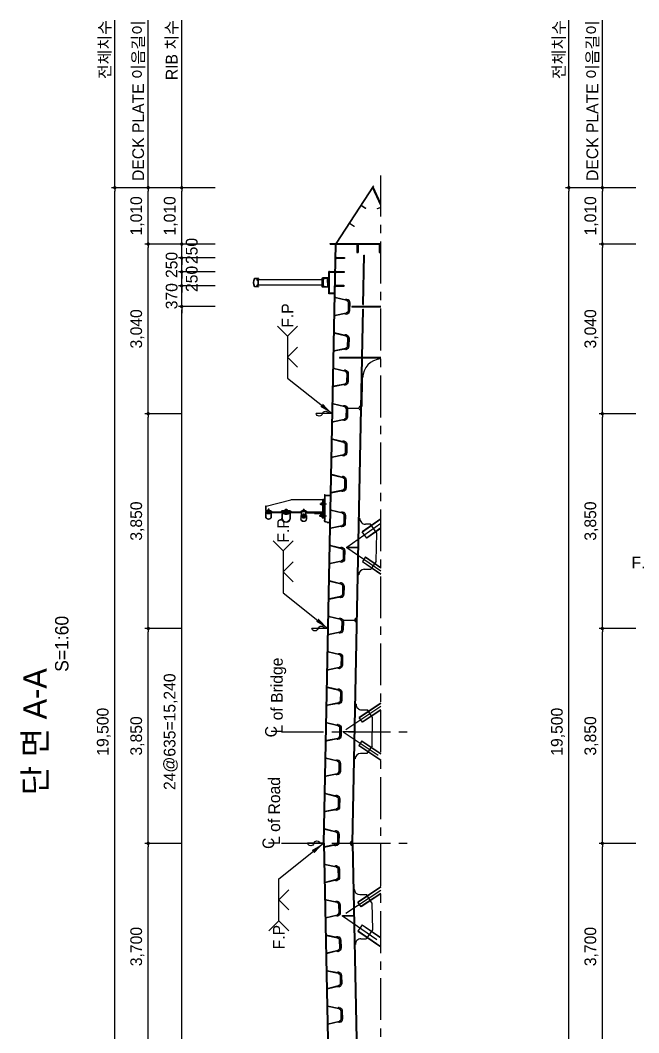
# Model space of a CAD drawing. Extents: x 2878 to 48040, y 1884 to 33858.
# Drawn here: x 2878 to 13960, y 13156 to 31300 of the extents above; entities that cross this region are included whole.
import ezdxf
from ezdxf.enums import TextEntityAlignment as Align

# ---------------------------------------------------------------- set-up
doc = ezdxf.new("R2010")
doc.units = 0
doc.header["$LTSCALE"] = 600
doc.linetypes.add('CENTER', pattern=[2, 1.25, -0.25, 0.25, -0.25])
doc.linetypes.add('HIDDEN', pattern=[0.375, 0.25, -0.125])
for name, color, linetype in [('_BAR_MARK_LNE', 1, 'Continuous'), ('CS-CNTL', 1, 'CENTER'), ('CS-CUTL', 1, 'CENTER'), ('CS-DIML', 1, 'Continuous'), ('CS-LEAL', 1, 'Continuous'), ('CS-PATT', 1, 'Continuous'), ('CS-STEL-MAJR', 3, 'Continuous'), ('CS-SYMB', 3, 'Continuous'), ('CS-TEXT2', 6, 'Continuous'), ('CS-TEXT3', 2, 'Continuous'), ('CS-TEXT4', 7, 'Continuous'), ('DIML', 1, 'Continuous')]:
    doc.layers.add(name, color=color, linetype=linetype)
doc.styles.add('HY견고딕', font='HYGTRE.TTF')
doc.styles.add('휴먼고딕', font='HMKMG.TTF')
doc.dimstyles.new('일반도면_0001', dxfattribs={"dimtxt": 3.5, "dimasz": 1, "dimexe": 1, "dimexo": 5, "dimgap": 1.25, "dimtad": 1, "dimdec": 0, "dimzin": 0, "dimdsep": 46, "dimlunit": 6, "dimtxsty": '휴먼고딕', "dimblk": 'DOT', "dimcen": 0, "dimclrd": 1, "dimclre": 1, "dimclrt": 7, "dimadec": 0, "dimazin": 0, "dimtfac": 1, "dimtdec": 0, "dimtix": 1, "dimtmove": 2, "dimatfit": 3, "dimldrblk": 'NONE', "dimfxl": 1, "dimfrac": 2, "dimtolj": 1, "dimtzin": 0, "dimarcsym": 0})

# ---------------------------------------------------------------- blocks, each defined once
blk = doc.blocks.new('_Dot')
at = {"layer": 'DIML'}
blk.add_line((0, 0), (-1, 0), dxfattribs=at)
at = {"layer": 'DIML', "const_width": 0.5}
blk.add_lwpolyline([(-0.25, 0, 1), (0.25, 0, 1)], format="xyb", close=True, dxfattribs=at)
blk = doc.blocks.new('*D112')
at = {"layer": 'CS-DIML', "color": 1, "lineweight": -2}
for p, q in [((13908, 27290), (13248, 27290)), ((13308, 24310), (13308, 27230)), ((13908, 24250), (13248, 24250))]:
    blk.add_line(p, q, dxfattribs=at)
at = {"layer": 'Defpoints', "color": 0}
for p in [(13308, 27290), (13908, 27290), (13908, 24250)]:
    blk.add_point(p, dxfattribs=at)
at = {"layer": 'CS-DIML', "color": 1, "lineweight": -2, "xscale": 60, "yscale": 60, "zscale": 60}
for p, rotation in [((13308, 27290), 90), ((13308, 24250), 270)]:
    blk.add_blockref('_Dot', p, dxfattribs=dict(at, rotation=rotation))
at = {"layer": 'CS-DIML', "color": 7, "insert": (13112, 25770), "char_height": 210, "attachment_point": 5, "rotation": 90, "style": '휴먼고딕'}
blk.add_mtext('\\A1;3,040', dxfattribs=at)
blk = doc.blocks.new('_None')
blk = doc.blocks.new('*D113')
at = {"layer": 'CS-DIML', "color": 1, "lineweight": -2}
for p, q in [((13908, 24250), (13248, 24250)), ((13308, 20460), (13308, 24190)), ((13908, 20400), (13248, 20400))]:
    blk.add_line(p, q, dxfattribs=at)
at = {"layer": 'Defpoints', "color": 0}
for p in [(13308, 24250), (13908, 24250), (13908, 20400)]:
    blk.add_point(p, dxfattribs=at)
at = {"layer": 'CS-DIML', "color": 1, "lineweight": -2, "xscale": 60, "yscale": 60, "zscale": 60}
for p, rotation in [((13308, 24250), 90), ((13308, 20400), 270)]:
    blk.add_blockref('_Dot', p, dxfattribs=dict(at, rotation=rotation))
at = {"layer": 'CS-DIML', "color": 7, "insert": (13112, 22325), "char_height": 210, "attachment_point": 5, "rotation": 90, "style": '휴먼고딕'}
blk.add_mtext('\\A1;3,850', dxfattribs=at)
blk = doc.blocks.new('*D114')
at = {"layer": 'CS-DIML', "color": 1, "lineweight": -2}
for p, q in [((13908, 20400), (13248, 20400)), ((13308, 16610), (13308, 20340)), ((13908, 16550), (13248, 16550))]:
    blk.add_line(p, q, dxfattribs=at)
at = {"layer": 'Defpoints', "color": 0}
for p in [(13308, 20400), (13908, 20400), (13908, 16550)]:
    blk.add_point(p, dxfattribs=at)
at = {"layer": 'CS-DIML', "color": 1, "lineweight": -2, "xscale": 60, "yscale": 60, "zscale": 60}
for p, rotation in [((13308, 20400), 90), ((13308, 16550), 270)]:
    blk.add_blockref('_Dot', p, dxfattribs=dict(at, rotation=rotation))
at = {"layer": 'CS-DIML', "color": 7, "insert": (13112, 18475), "char_height": 210, "attachment_point": 5, "rotation": 90, "style": '휴먼고딕'}
blk.add_mtext('\\A1;3,850', dxfattribs=at)
blk = doc.blocks.new('*D115')
at = {"layer": 'CS-DIML', "color": 1, "lineweight": -2}
for p, q in [((13908, 16550), (13248, 16550)), ((13308, 12910), (13308, 16490)), ((13908, 12850), (13248, 12850))]:
    blk.add_line(p, q, dxfattribs=at)
at = {"layer": 'Defpoints', "color": 0}
for p in [(13308, 16550), (13908, 16550), (13908, 12850)]:
    blk.add_point(p, dxfattribs=at)
at = {"layer": 'CS-DIML', "color": 1, "lineweight": -2, "xscale": 60, "yscale": 60, "zscale": 60}
for p, rotation in [((13308, 16550), 90), ((13308, 12850), 270)]:
    blk.add_blockref('_Dot', p, dxfattribs=dict(at, rotation=rotation))
at = {"layer": 'CS-DIML', "color": 7, "insert": (13112, 14700), "char_height": 210, "attachment_point": 5, "rotation": 90, "style": '휴먼고딕'}
blk.add_mtext('\\A1;3,700', dxfattribs=at)
blk = doc.blocks.new('*D117')
at = {"layer": 'CS-DIML', "color": 1, "lineweight": -2}
for p, q in [((13308, 28300), (12648, 28300)), ((12708, 8860), (12708, 28240)), ((13308, 8800), (12648, 8800))]:
    blk.add_line(p, q, dxfattribs=at)
at = {"layer": 'Defpoints', "color": 0}
for p in [(12708, 28300), (13308, 28300), (13308, 8800)]:
    blk.add_point(p, dxfattribs=at)
at = {"layer": 'CS-DIML', "color": 1, "lineweight": -2, "xscale": 60, "yscale": 60, "zscale": 60}
for p, rotation in [((12708, 28300), 90), ((12708, 8800), 270)]:
    blk.add_blockref('_Dot', p, dxfattribs=dict(at, rotation=rotation))
at = {"layer": 'CS-DIML', "color": 7, "insert": (12512, 18550), "char_height": 210, "attachment_point": 5, "rotation": 90, "style": '휴먼고딕'}
blk.add_mtext('\\A1;19,500', dxfattribs=at)
blk = doc.blocks.new('*D118')
at = {"layer": 'CS-DIML', "color": 1, "lineweight": -2}
for p, q in [((13908, 28300), (13248, 28300)), ((13308, 27350), (13308, 28240)), ((13908, 27290), (13248, 27290))]:
    blk.add_line(p, q, dxfattribs=at)
at = {"layer": 'Defpoints', "color": 0}
for p in [(13308, 28300), (13908, 28300), (13908, 27290)]:
    blk.add_point(p, dxfattribs=at)
at = {"layer": 'CS-DIML', "color": 1, "lineweight": -2, "xscale": 60, "yscale": 60, "zscale": 60}
for p, rotation in [((13308, 28300), 90), ((13308, 27290), 270)]:
    blk.add_blockref('_Dot', p, dxfattribs=dict(at, rotation=rotation))
at = {"layer": 'CS-DIML', "color": 7, "insert": (13112, 27795), "char_height": 210, "attachment_point": 5, "rotation": 90, "style": '휴먼고딕'}
blk.add_mtext('\\A1;1,010', dxfattribs=at)
blk = doc.blocks.new('u-rib')
at = {"layer": 'CS-STEL-MAJR'}
for p, q in [((-154, 0), (-162, -2)), ((-117, -204), (-162, 0)), ((-109, -203), (-154, 0)), ((154, 0), (109, -203)), ((154, 0), (162, -2)), ((172, 0), (160, -10)), ((-172, 0), (-160, -10)), ((162, 0), (117, -204)), ((-70, -234), (70, -234)), ((-70, -242), (70, -242)), ((-70, -262), (70, -262))]:
    blk.add_line(p, q, dxfattribs=at)
for centre, radius, start, end in [((-117, -204), 20, 102.5338, 192.5338), ((-70, -194), 68, 192.5338, 270), ((-70, -194), 48, 192.5338, 270), ((-70, -194), 40, 192.5338, 270), ((70, -194), 40, 270, 347.4662), ((70, -194), 48, 270, 347.4662), ((70, -194), 68, 270, 347.4662), ((117, -204), 20, 347.4662, 77.4662)]:
    blk.add_arc(centre, radius, start, end, dxfattribs=at)
blk = doc.blocks.new('연석')
at = {"layer": 'CS-STEL-MAJR'}
for p, q in [((-290, 1142), (-405, 700)), ((-216, 1150), (-300, 1150)), ((-300, 1150), (-300, 1142)), ((-216, 1142), (-300, 1142)), ((-211, 1106), (-223, 1106)), ((-211, 1094), (-223, 1094)), ((-208, 1058), (-208, 1134)), ((-200, 1119), (-200, 1142)), ((-200, 1058), (-200, 1134)), ((-196, 1142), (-196, 1119)), ((-192, 1150), (-105, 1150)), ((-105, 1146), (-192, 1146)), ((-192, 1115), (-180, 1115)), ((-180, 1111), (-192, 1111)), ((-192, 1089), (-180, 1089)), ((-180, 1115), (-180, 1111)), ((-180, 1089), (-180, 1085)), ((-161, 1082), (-161, 1118)), ((-200, 1058), (-200, 1081)), ((-196, 1081), (-196, 1058)), ((-180, 1085), (-192, 1085)), ((-192, 1054), (-105, 1054)), ((-105, 1050), (-192, 1050)), ((-192, 1050), (-191, 1050)), ((-192, 1042), (-191, 1042)), ((-183, 883), (-183, 1034)), ((-175, 883), (-175, 1034)), ((-211, 793), (-226, 793)), ((-211, 777), (-226, 777)), ((-208, 711), (-208, 859)), ((-200, 711), (-200, 859)), ((-200, 814), (-200, 844)), ((-200, 726), (-200, 756)), ((-192, 875), (-191, 875)), ((-192, 867), (-191, 867)), ((-192, 844), (-192, 814)), ((-192, 756), (-192, 726)), ((-184, 860), (-75, 860)), ((-75, 852), (-184, 852)), ((-184, 806), (-167, 806)), ((-167, 798), (-184, 798)), ((-184, 772), (-167, 772)), ((-167, 764), (-184, 764)), ((-167, 806), (-167, 798)), ((-167, 772), (-167, 764)), ((-150, 763), (-150, 807)), ((-405, 126), (-405, 700)), ((-192, 703), (-191, 703)), ((-192, 695), (-191, 695)), ((-184, 718), (-75, 718)), ((-75, 710), (-184, 710)), ((-183, 530), (-183, 687)), ((-175, 530), (-175, 687)), ((-211, 476), (-223, 476)), ((-211, 464), (-223, 464)), ((-208, 433), (-208, 506)), ((-200, 433), (-200, 506)), ((-197, 452), (-197, 488)), ((-192, 522), (-191, 522)), ((-192, 514), (-191, 514)), ((-192, 514), (-191, 514)), ((-192, 425), (-191, 425)), ((-192, 417), (-191, 417)), ((-183, 126), (-183, 409)), ((-131, 476), (-143, 476)), ((-131, 464), (-143, 464)), ((-125, 489), (-125, 512)), ((-125, 428), (-125, 451)), ((-121, 512), (-121, 489)), ((-121, 451), (-121, 428)), ((-117, 520), (-65, 520)), ((-65, 516), (-117, 516)), ((-117, 485), (-105, 485)), ((-105, 481), (-117, 481)), ((-117, 459), (-105, 459)), ((-105, 455), (-117, 455)), ((-117, 424), (-65, 424)), ((-65, 420), (-117, 420)), ((-105, 485), (-105, 481)), ((-105, 459), (-105, 455)), ((-86, 452), (-86, 488)), ((-500, 100), (-48, 100)), ((-500, 92), (-48, 92)), ((-356, 129), (-304, 129)), ((-356, 126), (-356, 129)), ((-351, 129), (-351, 142)), ((-348, 146), (-312, 146)), ((-343, 146), (-343, 161)), ((-343, 100), (-343, 126)), ((-341, 143), (-341, 131)), ((-339, 165), (-321, 165)), ((-319, 143), (-319, 131)), ((-317, 146), (-317, 161)), ((-317, 100), (-317, 126)), ((-309, 129), (-309, 142)), ((-304, 126), (-304, 129)), ((-94, 141), (-146, 141)), ((-146, 138), (-146, 141)), ((-141, 141), (-141, 154)), ((-102, 158), (-138, 158)), ((-133, 158), (-133, 173)), ((-131, 155), (-131, 143)), ((-111, 177), (-129, 177)), ((-109, 155), (-109, 143)), ((-107, 158), (-107, 173)), ((-99, 141), (-99, 154)), ((-94, 138), (-94, 141)), ((-8, 52), (-8, 0)), ((0, 52), (0, 0))]:
    blk.add_line(p, q, dxfattribs=at)
at = {"layer": 'CS-STEL-MAJR', "linetype": 'HIDDEN', "ltscale": 12.5}
for p, q in [((-198, 1142), (-198, 1119)), ((-105, 1148), (-192, 1148)), ((-192, 1113), (-180, 1113)), ((-198, 1081), (-198, 1058)), ((-180, 1087), (-192, 1087)), ((-192, 1052), (-105, 1052)), ((-196, 844), (-196, 814)), ((-196, 756), (-196, 726)), ((-75, 856), (-184, 856)), ((-184, 802), (-167, 802)), ((-167, 768), (-184, 768)), ((-184, 714), (-75, 714)), ((-123, 512), (-123, 489)), ((-123, 451), (-123, 428)), ((-65, 518), (-117, 518)), ((-117, 483), (-105, 483)), ((-105, 457), (-117, 457)), ((-117, 422), (-65, 422))]:
    blk.add_line(p, q, dxfattribs=at)
at = {"layer": 'CS-STEL-MAJR', "linetype": 'CENTER', "ltscale": 20}
blk.add_line((-330, 61), (-330, 182), dxfattribs=at)
at = {"layer": 'CS-STEL-MAJR'}
for points in [[(-223, 1091), (-241, 1091), (-241, 1109), (-223, 1109)], [(-208, 1109), (-161, 1109), (-161, 1091), (-208, 1091)], [(-226, 774), (-235, 774), (-235, 796), (-226, 796)], [(-208, 796), (-150, 796), (-150, 774), (-208, 774)], [(-223, 461), (-230, 461), (-230, 479), (-223, 479)], [(-208, 479), (-197, 479), (-197, 461), (-208, 461)], [(-208, 479), (-208, 479)], [(-208, 461), (-208, 461)], [(-175, 409), (-175, 276), (-163, 276), (-163, 138), (-85, 138), (-85, 126), (-175, 126), (-175, 276)], [(-143, 461), (-146, 461), (-146, 479), (-143, 479)], [(-128, 479), (-128, 479)], [(-128, 479), (-86, 479), (-86, 461), (-128, 461)], [(-128, 461), (-128, 461)], [(-500, 100), (-500, 92)], [(-490, 92), (-490, -10)], [(-482, 92), (-482, -10)], [(-133, 138), (-133, 100)], [(-107, 100), (-107, 138)]]:
    blk.add_lwpolyline(points, dxfattribs=at)
for points in [[(-223, 1082), (-223, 1118), (-208, 1118), (-208, 1082)], [(-211, 1082), (-211, 1118), (-208, 1118), (-208, 1082)], [(-226, 763), (-226, 807), (-211, 807), (-211, 763)], [(-211, 763), (-211, 807), (-208, 807), (-208, 763)], [(-223, 452), (-223, 488), (-208, 488), (-208, 452)], [(-211, 452), (-211, 488), (-208, 488), (-208, 452)], [(-143, 452), (-143, 488), (-128, 488), (-128, 452)], [(-131, 452), (-131, 488), (-128, 488), (-128, 452)], [(-415, 112), (-75, 112), (-75, 126), (-415, 126)], [(-415, 100), (-75, 100), (-75, 112), (-415, 112)]]:
    blk.add_lwpolyline(points, close=True, dxfattribs=at)
for points in [[(-179, 1082, 0.414214), (-173, 1088), (-173, 1112, 0.414214), (-179, 1118), (-196, 1118), (-196, 1130), (-173, 1130, -0.414214), (-161, 1118), (-161, 1082, -0.414214), (-173, 1070), (-196, 1070), (-196, 1082)], [(-168, 752), (-192, 752), (-192, 740), (-162, 740, 0.414214), (-150, 752), (-150, 818, 0.414214), (-162, 830), (-192, 830), (-192, 818), (-168, 818, -0.414214), (-162, 812), (-162, 758, -0.414214)], [(-194, 433), (-131, 433, 0.414214), (-125, 439), (-125, 501, 0.414214), (-131, 508), (-194, 508, 0.414214), (-200, 501), (-200, 439, 0.414214)], [(-194, 432), (-131, 432, 0.414214), (-125, 439), (-125, 501, 0.414214), (-131, 507), (-194, 507, 0.414214), (-200, 501), (-200, 439, 0.414214)], [(-194, 436), (-131, 436, 0.414214), (-128, 439), (-128, 501, 0.414214), (-131, 504), (-194, 504, 0.414214), (-197, 501), (-197, 439, 0.414214)], [(-194, 436), (-131, 436, 0.414214), (-128, 439), (-128, 501, 0.414214), (-131, 504), (-194, 504, 0.414214), (-197, 501), (-197, 439, 0.414214)], [(-104, 452, 0.414214), (-98, 458), (-98, 482, 0.414214), (-104, 488), (-121, 488), (-121, 500), (-98, 500, -0.414214), (-86, 488), (-86, 452, -0.414214), (-98, 440), (-121, 440), (-121, 452)]]:
    blk.add_lwpolyline(points, format="xyb", close=True, dxfattribs=at)
at = {"layer": 'CS-STEL-MAJR', "linetype": 'CENTER', "ltscale": 1000}
blk.add_lwpolyline([(-120, 195), (-120, 61)], dxfattribs=at)
at = {"layer": 'CS-STEL-MAJR'}
for centre, radius, start, end in [((-216, 1134), 16, 0, 90), ((-216, 1134), 8, 0, 90), ((-192, 1142), 8, 90, 180), ((-192, 1119), 8, 180, 270), ((-192, 1081), 8, 90, 180), ((-192, 1142), 4, 90, 180), ((-192, 1119), 4, 180, 270), ((-177, 1100), 24.2, 312.075, 47.925), ((-105, 1100), 50, 270, 90), ((-105, 1100), 46, 270, 90), ((-192, 1058), 16, 180, 270), ((-192, 1058), 8, 180, 270), ((-192, 1058), 8, 180, 270), ((-192, 1081), 4, 90, 180), ((-192, 1058), 4, 180, 270), ((-191, 1034), 16, 0, 90), ((-191, 1034), 8, 0, 90), ((-192, 859), 16, 90, 180), ((-192, 859), 8, 90, 180), ((-184, 844), 16, 90, 180), ((-184, 814), 16, 180, 270), ((-184, 756), 16, 90, 180), ((-184, 726), 16, 180, 270), ((-184, 844), 8, 90, 180), ((-184, 814), 8, 180, 270), ((-184, 756), 8, 90, 180), ((-184, 726), 8, 180, 270), ((-191, 883), 8, 270, 0), ((-191, 883), 16, 270, 0), ((-169, 785), 29.2, 311.1121, 48.8879), ((-75, 785), 75, 270, 90), ((-75, 785), 67, 270, 90), ((-192, 711), 16, 180, 270), ((-192, 711), 8, 180, 270), ((-191, 687), 16, 0, 90), ((-191, 687), 8, 0, 90), ((-192, 506), 16, 90, 180), ((-192, 433), 16, 180, 270), ((-192, 506), 8, 90, 180), ((-192, 433), 8, 180, 270), ((-213, 470), 24.2, 312.075, 47.925), ((-191, 530), 16, 270, 0), ((-191, 530), 8, 270, 0), ((-191, 409), 16, 0, 90), ((-191, 409), 8, 0, 90), ((-117, 512), 8, 90, 180), ((-117, 489), 8, 180, 270), ((-117, 451), 8, 90, 180), ((-117, 428), 8, 180, 270), ((-117, 512), 4, 90, 180), ((-117, 489), 4, 180, 270), ((-117, 451), 4, 90, 180), ((-117, 428), 4, 180, 270), ((-102, 470), 24.2, 312.075, 47.925), ((-65, 470), 50, 0, 90), ((-65, 470), 46, 0, 90), ((-65, 470), 46, 270, 0), ((-65, 470), 50, 270, 0), ((-348, 142), 3.13, 90, 180), ((-339, 161), 3.13, 90, 180), ((-343, 143), 2.3, 0, 90), ((-343, 131), 2.3, 270, 0), ((-339, 143), 2.3, 90, 180), ((-339, 131), 2.3, 180, 270), ((-321, 161), 3.13, 0, 90), ((-321, 143), 2.3, 0, 90), ((-321, 131), 2.3, 270, 0), ((-317, 143), 2.3, 90, 180), ((-317, 131), 2.3, 180, 270), ((-312, 142), 3.13, 0, 90), ((-138, 154), 3.13, 90, 180), ((-129, 173), 3.13, 90, 180), ((-133, 155), 2.3, 0, 90), ((-133, 143), 2.3, 270, 0), ((-129, 155), 2.3, 90, 180), ((-129, 143), 2.3, 180, 270), ((-111, 173), 3.13, 0, 90), ((-111, 155), 2.3, 0, 90), ((-111, 143), 2.3, 270, 0), ((-107, 155), 2.3, 90, 180), ((-107, 143), 2.3, 180, 270), ((-102, 154), 3.13, 0, 90), ((-48, 52), 48, 0, 90), ((-48, 52), 40, 0, 90)]:
    blk.add_arc(centre, radius, start, end, dxfattribs=at)
at = {"layer": 'CS-STEL-MAJR', "linetype": 'HIDDEN', "ltscale": 12.5}
for centre, radius, start, end in [((-192, 1142), 6, 90, 180), ((-192, 1119), 6, 180, 270), ((-105, 1100), 48, 270, 90), ((-192, 1081), 6, 90, 180), ((-192, 1058), 6, 180, 270), ((-184, 844), 12, 90, 180), ((-184, 814), 12, 180, 270), ((-184, 756), 12, 90, 180), ((-184, 726), 12, 180, 270), ((-75, 785), 71, 270, 90), ((-117, 512), 6, 90, 180), ((-117, 489), 6, 180, 270), ((-117, 451), 6, 90, 180), ((-117, 428), 6, 180, 270), ((-65, 470), 48, 0, 90), ((-65, 470), 48, 270, 0)]:
    blk.add_arc(centre, radius, start, end, dxfattribs=at)
blk = doc.blocks.new('NN')
at = {"color": 3}
for p, q in [((-67, 1281), (-41, 1281)), ((-37, 1285), (-66, 1285)), ((-66, 1279), (-66, 1281)), ((-45, 1277), (-64, 1277)), ((-45, 1268), (-45, 1277)), ((-42, 1281), (-42, 1271)), ((-42, 1271), (-1, 1271)), ((-41, 1281), (-41, 1280)), ((-41, 1280), (-37, 1280)), ((-37, 1280), (-37, 1285)), ((-1, 1271), (43, 1271)), ((68, 1285), (39, 1285)), ((39, 1285), (39, 1280)), ((39, 1280), (42, 1280)), ((42, 1281), (68, 1281)), ((42, 1280), (42, 1281)), ((43, 1271), (43, 1281)), ((66, 1277), (47, 1277)), ((47, 1277), (47, 1268)), ((68, 1281), (68, 1279)), ((-71, 1263), (-73, 1263)), ((-50, 440), (-50, 1268)), ((-50, 1268), (50, 1268)), ((50, 440), (50, 1268)), ((75, 1263), (73, 1263)), ((-50, 120), (-50, 440)), ((50, 120), (50, 440)), ((-85, 80), (-85, 110)), ((-85, 0), (-85, 80)), ((-85, 80), (-81, 80)), ((-85, 0), (85, 0)), ((-79, 83), (-79, 110)), ((30, 120), (-75, 120)), ((-37, 114), (-75, 114)), ((-75, 45), (-75, 69)), ((-75, 68), (-75, 27)), ((0, 27), (-75, 27)), ((-75, 10), (-75, 0)), ((-73, 77), (-70, 84)), ((30, 114), (-70, 114)), ((68, 16), (-68, 16)), ((-67, 99), (-67, 93)), ((-62, 104), (63, 104)), ((0, 27), (75, 27)), ((75, 120), (30, 120)), ((70, 114), (30, 114)), ((75, 114), (37, 114)), ((67, 99), (67, 93)), ((73, 77), (70, 84)), ((75, 45), (75, 69)), ((75, 68), (75, 27)), ((75, 10), (75, 0)), ((79, 83), (79, 110)), ((85, 80), (81, 80)), ((85, 80), (85, 110)), ((85, 0), (85, 80))]:
    blk.add_line(p, q, dxfattribs=at)
for centre, radius, start, end in [((-72, 1328), 5, 117.4916, 229.5364), ((-143, 1298), 74, 332.8077, 15.8587), ((-83, 1315), 12.1, 17.4144, 51.8005), ((1, 1179), 171, 63.8096, 116.1904), ((-72, 1328), 1.5, 117.4916, 231.3144), ((1, 1179), 167, 63.8382, 116.1618), ((-83, 1315), 15.6, 16.5055, 51.118), ((-143, 1298), 77.5, 333.3995, 347.5692), ((-143, 1298), 77.5, 350.2093, 15.7476), ((-64, 1279), 2, 180, 270), ((-53, 1277), 4.29, 183.1691, 356.8309), ((54, 1277), 4.29, 183.1691, 356.8309), ((66, 1279), 2, 270, 0), ((144, 1298), 77.5, 164.2524, 189.7907), ((144, 1298), 77.5, 192.4308, 206.6005), ((84, 1315), 15.6, 128.8616, 163.464), ((144, 1298), 74, 164.1413, 207.1923), ((84, 1315), 12.1, 128.1734, 162.5462), ((74, 1328), 1.5, 308.6856, 62.5084), ((74, 1328), 5, 310.4636, 62.5084), ((-74, 1263), 3, 152.4777, 9.5941), ((76, 1263), 3, 170.4059, 27.5223), ((-75, 110), 10, 90, 180), ((-81, 83), 2.5, 270, 0), ((-75, 110), 4.01, 90, 180), ((-62, 71), 12.7, 148.9604, 186.8691), ((-68, 10), 6.38, 90, 180), ((-87, 93), 20, 330.3474, 0), ((-62, 99), 5.01, 90, 180), ((62, 99), 5.01, 0, 90), ((87, 93), 20, 180, 209.6526), ((68, 10), 6.38, 0, 90), ((62, 71), 13.3, 354.2559, 30.5864), ((75, 110), 10, 0, 90), ((75, 110), 4.01, 0, 90), ((81, 83), 2.5, 180, 270)]:
    blk.add_arc(centre, radius, start, end, dxfattribs=at)
at = {"layer": 'Defpoints', "color": 0, "linetype": 'ByBlock', "ltscale": 0.07}
blk.add_point((-85, 0), dxfattribs=at)
blk.add_point((-85, 0), dxfattribs=at)
blk = doc.blocks.new('fp-flat-14')
at = {"layer": 'CS-SYMB', "color": 1}
blk.add_line((0, 0), (0, 10), dxfattribs=at)
for centre, start, end in [((0.46, 4.36), 103.88094, 256.11906), ((-0.46, 8.12), 283.88094, 76.11906)]:
    blk.add_arc(centre, 1.94, start, end, dxfattribs=at)
blk = doc.blocks.new('*D490')
at = {"layer": 'CS-DIML', "color": 1, "lineweight": -2}
for p, q in [((5771, 27350), (5771, 27410)), ((6371, 27290), (5711, 27290)), ((5771, 27040), (5771, 27290)), ((6371, 27040), (5711, 27040)), ((5771, 26980), (5771, 26920))]:
    blk.add_line(p, q, dxfattribs=at)
at = {"layer": 'Defpoints', "color": 0}
for p in [(5771, 27290), (6371, 27290), (6371, 27040)]:
    blk.add_point(p, dxfattribs=at)
at = {"layer": 'CS-DIML', "color": 1, "lineweight": -2, "xscale": 60, "yscale": 60, "zscale": 60}
for p, rotation in [((5771, 27290), 270), ((5771, 27040), 90)]:
    blk.add_blockref('_Dot', p, dxfattribs=dict(at, rotation=rotation))
at = {"layer": 'CS-DIML', "color": 7, "char_height": 210, "attachment_point": 5, "rotation": 90, "style": '휴먼고딕'}
for s, insert in [('\\A1;250', (5952, 27165)), ('\\A1;', (5591, 27165))]:
    blk.add_mtext(s, dxfattribs=dict(at, insert=insert))
blk = doc.blocks.new('*D491')
at = {"layer": 'CS-DIML', "color": 1, "lineweight": -2}
for p, q in [((5771, 26850), (5771, 26910)), ((6371, 26790), (5711, 26790)), ((5771, 26540), (5771, 26790)), ((6371, 26540), (5711, 26540)), ((5771, 26480), (5771, 26420))]:
    blk.add_line(p, q, dxfattribs=at)
at = {"layer": 'Defpoints', "color": 0}
for p in [(5771, 26790), (6371, 26790), (6371, 26540)]:
    blk.add_point(p, dxfattribs=at)
at = {"layer": 'CS-DIML', "color": 1, "lineweight": -2, "xscale": 60, "yscale": 60, "zscale": 60}
for p, rotation in [((5771, 26790), 270), ((5771, 26540), 90)]:
    blk.add_blockref('_Dot', p, dxfattribs=dict(at, rotation=rotation))
at = {"layer": 'CS-DIML', "color": 7, "char_height": 210, "attachment_point": 5, "rotation": 90, "style": '휴먼고딕'}
for s, insert in [('\\A1;250', (5952, 26665)), ('\\A1;', (5591, 26665))]:
    blk.add_mtext(s, dxfattribs=dict(at, insert=insert))
blk = doc.blocks.new('*D492')
at = {"layer": 'CS-DIML', "color": 1, "lineweight": -2}
for p, q in [((6371, 26170), (5711, 26170)), ((5771, 10990), (5771, 26110)), ((6371, 10930), (5711, 10930))]:
    blk.add_line(p, q, dxfattribs=at)
at = {"layer": 'Defpoints', "color": 0}
for p in [(5771, 26170), (6371, 26170), (6371, 10930)]:
    blk.add_point(p, dxfattribs=at)
at = {"layer": 'CS-DIML', "color": 1, "lineweight": -2, "xscale": 60, "yscale": 60, "zscale": 60}
for p, rotation in [((5771, 26170), 90), ((5771, 10930), 270)]:
    blk.add_blockref('_Dot', p, dxfattribs=dict(at, rotation=rotation))
at = {"layer": 'CS-DIML', "color": 7, "insert": (5575, 18550), "char_height": 210, "attachment_point": 5, "rotation": 90, "style": '휴먼고딕'}
blk.add_mtext('\\A1;24@635=15,240', dxfattribs=at)
blk = doc.blocks.new('*D496')
at = {"layer": 'CS-DIML', "color": 1, "lineweight": -2}
for p, q in [((5771, 27290), (5111, 27290)), ((5171, 24310), (5171, 27230)), ((5771, 24250), (5111, 24250))]:
    blk.add_line(p, q, dxfattribs=at)
at = {"layer": 'Defpoints', "color": 0}
for p in [(5171, 27290), (5771, 27290), (5771, 24250)]:
    blk.add_point(p, dxfattribs=at)
at = {"layer": 'CS-DIML', "color": 1, "lineweight": -2, "xscale": 60, "yscale": 60, "zscale": 60}
for p, rotation in [((5171, 27290), 90), ((5171, 24250), 270)]:
    blk.add_blockref('_Dot', p, dxfattribs=dict(at, rotation=rotation))
at = {"layer": 'CS-DIML', "color": 7, "insert": (4975, 25770), "char_height": 210, "attachment_point": 5, "rotation": 90, "style": '휴먼고딕'}
blk.add_mtext('\\A1;3,040', dxfattribs=at)
blk = doc.blocks.new('*D497')
at = {"layer": 'CS-DIML', "color": 1, "lineweight": -2}
for p, q in [((5771, 24250), (5111, 24250)), ((5171, 20460), (5171, 24190)), ((5771, 20400), (5111, 20400))]:
    blk.add_line(p, q, dxfattribs=at)
at = {"layer": 'Defpoints', "color": 0}
for p in [(5171, 24250), (5771, 24250), (5771, 20400)]:
    blk.add_point(p, dxfattribs=at)
at = {"layer": 'CS-DIML', "color": 1, "lineweight": -2, "xscale": 60, "yscale": 60, "zscale": 60}
for p, rotation in [((5171, 24250), 90), ((5171, 20400), 270)]:
    blk.add_blockref('_Dot', p, dxfattribs=dict(at, rotation=rotation))
at = {"layer": 'CS-DIML', "color": 7, "insert": (4975, 22325), "char_height": 210, "attachment_point": 5, "rotation": 90, "style": '휴먼고딕'}
blk.add_mtext('\\A1;3,850', dxfattribs=at)
blk = doc.blocks.new('*D498')
at = {"layer": 'CS-DIML', "color": 1, "lineweight": -2}
for p, q in [((5771, 20400), (5111, 20400)), ((5171, 16610), (5171, 20340)), ((5771, 16550), (5111, 16550))]:
    blk.add_line(p, q, dxfattribs=at)
at = {"layer": 'Defpoints', "color": 0}
for p in [(5171, 20400), (5771, 20400), (5771, 16550)]:
    blk.add_point(p, dxfattribs=at)
at = {"layer": 'CS-DIML', "color": 1, "lineweight": -2, "xscale": 60, "yscale": 60, "zscale": 60}
for p, rotation in [((5171, 20400), 90), ((5171, 16550), 270)]:
    blk.add_blockref('_Dot', p, dxfattribs=dict(at, rotation=rotation))
at = {"layer": 'CS-DIML', "color": 7, "insert": (4975, 18475), "char_height": 210, "attachment_point": 5, "rotation": 90, "style": '휴먼고딕'}
blk.add_mtext('\\A1;3,850', dxfattribs=at)
blk = doc.blocks.new('*D499')
at = {"layer": 'CS-DIML', "color": 1, "lineweight": -2}
for p, q in [((5771, 16550), (5111, 16550)), ((5171, 12910), (5171, 16490)), ((5771, 12850), (5111, 12850))]:
    blk.add_line(p, q, dxfattribs=at)
at = {"layer": 'Defpoints', "color": 0}
for p in [(5171, 16550), (5771, 16550), (5771, 12850)]:
    blk.add_point(p, dxfattribs=at)
at = {"layer": 'CS-DIML', "color": 1, "lineweight": -2, "xscale": 60, "yscale": 60, "zscale": 60}
for p, rotation in [((5171, 16550), 90), ((5171, 12850), 270)]:
    blk.add_blockref('_Dot', p, dxfattribs=dict(at, rotation=rotation))
at = {"layer": 'CS-DIML', "color": 7, "insert": (4975, 14700), "char_height": 210, "attachment_point": 5, "rotation": 90, "style": '휴먼고딕'}
blk.add_mtext('\\A1;3,700', dxfattribs=at)
blk = doc.blocks.new('*D501')
at = {"layer": 'CS-DIML', "color": 1, "lineweight": -2}
for p, q in [((5171, 28300), (4511, 28300)), ((4571, 8860), (4571, 28240)), ((5171, 8800), (4511, 8800))]:
    blk.add_line(p, q, dxfattribs=at)
at = {"layer": 'Defpoints', "color": 0}
for p in [(4571, 28300), (5171, 28300), (5171, 8800)]:
    blk.add_point(p, dxfattribs=at)
at = {"layer": 'CS-DIML', "color": 1, "lineweight": -2, "xscale": 60, "yscale": 60, "zscale": 60}
for p, rotation in [((4571, 28300), 90), ((4571, 8800), 270)]:
    blk.add_blockref('_Dot', p, dxfattribs=dict(at, rotation=rotation))
at = {"layer": 'CS-DIML', "color": 7, "insert": (4375, 18550), "char_height": 210, "attachment_point": 5, "rotation": 90, "style": '휴먼고딕'}
blk.add_mtext('\\A1;19,500', dxfattribs=at)
blk = doc.blocks.new('*D502')
at = {"layer": 'CS-DIML', "color": 1, "lineweight": -2}
for p, q in [((6371, 27040), (5711, 27040)), ((5771, 27100), (5771, 27160)), ((5771, 26790), (5771, 27040)), ((6371, 26790), (5711, 26790)), ((5771, 26730), (5771, 26670))]:
    blk.add_line(p, q, dxfattribs=at)
at = {"layer": 'Defpoints', "color": 0}
for p in [(5771, 27040), (6371, 27040), (6371, 26790)]:
    blk.add_point(p, dxfattribs=at)
at = {"layer": 'CS-DIML', "color": 1, "lineweight": -2, "xscale": 60, "yscale": 60, "zscale": 60}
for p, rotation in [((5771, 27040), 270), ((5771, 26790), 90)]:
    blk.add_blockref('_Dot', p, dxfattribs=dict(at, rotation=rotation))
at = {"layer": 'CS-DIML', "color": 7, "insert": (5591, 26915), "char_height": 210, "attachment_point": 5, "rotation": 90, "style": '휴먼고딕'}
blk.add_mtext('\\A1;250', dxfattribs=at)
blk = doc.blocks.new('*D503')
at = {"layer": 'CS-DIML', "color": 1, "lineweight": -2}
for p, q in [((5771, 28300), (5111, 28300)), ((5171, 27350), (5171, 28240)), ((5771, 27290), (5111, 27290))]:
    blk.add_line(p, q, dxfattribs=at)
at = {"layer": 'Defpoints', "color": 0}
for p in [(5171, 28300), (5771, 28300), (5771, 27290)]:
    blk.add_point(p, dxfattribs=at)
at = {"layer": 'CS-DIML', "color": 1, "lineweight": -2, "xscale": 60, "yscale": 60, "zscale": 60}
for p, rotation in [((5171, 28300), 90), ((5171, 27290), 270)]:
    blk.add_blockref('_Dot', p, dxfattribs=dict(at, rotation=rotation))
at = {"layer": 'CS-DIML', "color": 7, "insert": (4975, 27795), "char_height": 210, "attachment_point": 5, "rotation": 90, "style": '휴먼고딕'}
blk.add_mtext('\\A1;1,010', dxfattribs=at)
blk = doc.blocks.new('*D504')
at = {"layer": 'CS-DIML', "color": 1, "lineweight": -2}
for p, q in [((6371, 28300), (5711, 28300)), ((5771, 27350), (5771, 28240)), ((6371, 27290), (5711, 27290))]:
    blk.add_line(p, q, dxfattribs=at)
at = {"layer": 'Defpoints', "color": 0}
for p in [(5771, 28300), (6371, 28300), (6371, 27290)]:
    blk.add_point(p, dxfattribs=at)
at = {"layer": 'CS-DIML', "color": 1, "lineweight": -2, "xscale": 60, "yscale": 60, "zscale": 60}
for p, rotation in [((5771, 28300), 90), ((5771, 27290), 270)]:
    blk.add_blockref('_Dot', p, dxfattribs=dict(at, rotation=rotation))
at = {"layer": 'CS-DIML', "color": 7, "insert": (5575, 27795), "char_height": 210, "attachment_point": 5, "rotation": 90, "style": '휴먼고딕'}
blk.add_mtext('\\A1;1,010', dxfattribs=at)
blk = doc.blocks.new('*D489')
at = {"layer": 'CS-DIML', "color": 1, "lineweight": -2}
for p, q in [((6371, 26540), (5711, 26540)), ((5771, 26600), (5771, 26660)), ((5771, 26170), (5771, 26540)), ((6371, 26170), (5711, 26170)), ((5771, 26110), (5771, 26050))]:
    blk.add_line(p, q, dxfattribs=at)
at = {"layer": 'Defpoints', "color": 0}
for p in [(5771, 26540), (6371, 26540), (6371, 26170)]:
    blk.add_point(p, dxfattribs=at)
at = {"layer": 'CS-DIML', "color": 1, "lineweight": -2, "xscale": 60, "yscale": 60, "zscale": 60}
for p, rotation in [((5771, 26540), 270), ((5771, 26170), 90)]:
    blk.add_blockref('_Dot', p, dxfattribs=dict(at, rotation=rotation))
at = {"layer": 'CS-DIML', "color": 7, "insert": (5591, 26355), "char_height": 210, "attachment_point": 5, "rotation": 90, "style": '휴먼고딕'}
blk.add_mtext('\\A1;370', dxfattribs=at)

msp = doc.modelspace()

# ---------------------------------------------------------------- linework, layer by layer
at = {"layer": '_BAR_MARK_LNE'}
for p, q in [((7665.9, 25639), (7485.9, 25819)), ((7665.9, 25639), (7845.9, 25819)), ((7665.9, 25639), (7665.9, 24889)), ((7665.9, 25264), (7845.9, 25444)), ((7665.9, 25264), (7845.9, 25084)), ((7665.9, 24889), (8465.9, 24250.4)), ((7588.9, 21789), (7408.9, 21969)), ((7588.9, 21789), (7768.9, 21969)), ((7588.9, 21789), (7588.9, 21039)), ((7588.9, 21414), (7768.9, 21594)), ((7588.9, 21414), (7768.9, 21234)), ((7588.9, 21039), (8388.9, 20400.4)), ((7511.9, 15911.9), (8311.9, 16550.4)), ((7511.9, 15161.9), (7511.9, 15911.9)), ((7511.9, 15536.9), (7691.9, 15716.9)), ((7511.9, 15536.9), (7691.9, 15356.9)), ((7511.9, 15161.9), (7331.9, 14981.9)), ((7511.9, 15161.9), (7691.9, 14981.9))]:
    msp.add_line(p, q, dxfattribs=at)
for points in [[(8465.9, 24250.4, 0, 72, 0), (8278.3, 24400.1, 0, 0, 0)], [(8388.9, 20400.4, 0, 72, 0), (8201.3, 20550.1, 0, 0, 0)], [(8311.9, 16550.4, 0, 72, 0), (8124.3, 16400.7, 0, 0, 0)]]:
    msp.add_lwpolyline(points, format="xyseb", dxfattribs=at)
at = {"layer": 'CS-CNTL', "linetype": 'CENTER'}
for p, q in [((9336.6, 22279.8), (8732, 21850.4)), ((8732, 21850.4), (9336.6, 21433.7)), ((9336.6, 19000.2), (8666, 18550.4)), ((7561.9, 18550.4), (9836.6, 18550.4)), ((8666, 18550.4), (9336.6, 18100.6)), ((7561.9, 16550.4), (9836.6, 16550.4)), ((9336.6, 15707), (8652, 15250.4)), ((8652, 15250.4), (9336.6, 14780))]:
    msp.add_line(p, q, dxfattribs=at)
at = {"layer": 'CS-CUTL'}
msp.add_line((9336.6, 8584.1), (9336.6, 28516.7), dxfattribs=at)
at = {"layer": 'CS-LEAL'}
for p, q in [((4571.2, 28300.4), (4571.2, 31300.4)), ((5171.2, 28300.4), (5171.2, 31300.4)), ((5771.2, 28300.4), (5771.2, 31300.4)), ((12708.2, 28300.4), (12708.2, 31300.4)), ((13308.2, 28300.4), (13308.2, 31300.4))]:
    msp.add_line(p, q, dxfattribs=at)
at = {"layer": 'CS-PATT'}
for p, q in [((8742, 24350.4), (8947, 24350.4)), ((8660.8, 20550.4), (8871, 20550.4)), ((8584.9, 16550.4), (8791, 16550.4))]:
    msp.add_line(p, q, dxfattribs=at)
at = {"layer": 'CS-STEL-MAJR'}
for p, q in [((9201.2, 28329.9), (8531.4, 27300.4)), ((9207.9, 28325.6), (8540.9, 27300.4)), ((9336.6, 27992.3), (9195.5, 28306.4)), ((9207.9, 28325.6), (9201.2, 28329.9)), ((9336.6, 28016.7), (9201.9, 28316.4)), ((9336.6, 27977.7), (9191.6, 28300.4)), ((8311.9, 16550.4), (8526.7, 27290.4)), ((8325.9, 16550.4), (8540.7, 27290.4)), ((8432.9, 27300.4), (9336.6, 27300.4)), ((8432.9, 27290.4), (8432.9, 27300.4)), ((8432.9, 27290.4), (9336.6, 27290.4)), ((8911.9, 27290.4), (8911.9, 27140.4)), ((8929.9, 27290.4), (8929.9, 27140.4)), ((9040.8, 27290.4), (9050.8, 27290.4)), ((9311.9, 27290.4), (9311.9, 27140.4)), ((9329.9, 27290.4), (9329.9, 27140.4)), ((8535.7, 27058.4), (8543.7, 27050.4)), ((8911.9, 27140.4), (8929.9, 27140.4)), ((9019.1, 26205.4), (9036.8, 27090.4)), ((9029.1, 26205.4), (9046.8, 27090.4)), ((9036.8, 27090.4), (9046.8, 27090.4)), ((9311.9, 27140.4), (9329.9, 27140.4)), ((8535.7, 27022.4), (8543.7, 27030.4)), ((8408.9, 26400.4), (8408.9, 26800.4)), ((8418.9, 26800.4), (8408.9, 26800.4)), ((8418.9, 26400.4), (8418.9, 26800.4)), ((8516.7, 26790.4), (8418.9, 26790.4)), ((8516.7, 26790.4), (8418.9, 26790.4)), ((8516.5, 26780.4), (8418.9, 26780.4)), ((8530.7, 26808.4), (8538.7, 26800.4)), ((8530.7, 26772.4), (8538.7, 26780.4)), ((8525.7, 26558.4), (8533.7, 26550.4)), ((8525.7, 26522.4), (8533.7, 26530.4)), ((8508.9, 26400.4), (8408.9, 26400.4)), ((8509.1, 26410.4), (8418.9, 26410.4)), ((9336.6, 26170.4), (8818.2, 26170.4)), ((8818.2, 26170.4), (8818.2, 26160.4)), ((9336.6, 26160.4), (8818.2, 26160.4)), ((9019.1, 26205.4), (9029.1, 26205.4)), ((9000.1, 25255.4), (9017.5, 26125.4)), ((9010.1, 25255.4), (9027.5, 26125.4)), ((9017.5, 26125.4), (9027.5, 26125.4)), ((9336.6, 25255.4), (8599.9, 25255.4)), ((8599.9, 25255.4), (8599.9, 25245.4)), ((9336.6, 25245.4), (8599.9, 25245.4)), ((8826, 16550.4), (8999.9, 25245.4)), ((8836, 16550.4), (9009.9, 25245.4)), ((9002.7, 24385.4), (9012.8, 24891.1)), ((8982, 24350.4), (8992, 24350.4)), ((8992.7, 24385.4), (9002.7, 24385.4)), ((8962.4, 22372.4), (8952.4, 22372.6)), ((9336.6, 22365.5), (9006, 22130.8)), ((9336.6, 22358.1), (9009.5, 22125.9)), ((9152.1, 22270.4), (9062.4, 22270.4)), ((9336.6, 22201.4), (9083.5, 22021.7)), ((9336.6, 22194), (9087, 22016.8)), ((9267.2, 22108.4), (9152.1, 22270.4)), ((9087, 22016.8), (9006, 22130.8)), ((9257.2, 21605.5), (9267.2, 22108.4)), ((9066.6, 21681.4), (9009, 21597.8)), ((9009, 21597.8), (9336.6, 21372)), ((9011.8, 21601.9), (9336.6, 21378.1)), ((9063.8, 21677.3), (9336.6, 21489.3)), ((9066.6, 21681.4), (9336.6, 21495.4)), ((9257.2, 21605.5), (9157.2, 21460.4)), ((9042.2, 21460.4), (9157.2, 21460.4)), ((8942.2, 21362.4), (8932.2, 21362.6)), ((8906, 20550.4), (8916, 20550.4)), ((9336.6, 19061.4), (8951.9, 18803.4)), ((9336.6, 19055.4), (8954.7, 18799.3)), ((8895.8, 19042.4), (8885.8, 19042.6)), ((8995.8, 18940.4), (9100.9, 18940.4)), ((9336.6, 18945.1), (9005.8, 18723.2)), ((9336.6, 18939.1), (9008.5, 18719)), ((9191.2, 18805.8), (9100.9, 18940.4)), ((9008.5, 18719), (8951.9, 18803.4)), ((9181, 18297.9), (9191.2, 18805.8)), ((9000.2, 18387.4), (8943.6, 18303)), ((8997.4, 18383.2), (9336.6, 18155.7)), ((9000.2, 18387.4), (9336.6, 18161.8)), ((8943.6, 18303), (9336.6, 18039.4)), ((8946.4, 18307.2), (9336.6, 18045.4)), ((9088.8, 18160.4), (8976.2, 18160.4)), ((9181, 18297.9), (9088.8, 18160.4)), ((8876.2, 18062.4), (8866.2, 18062.6)), ((8311.9, 16550.4), (8446.7, 9810.4)), ((8325.9, 16550.4), (8460.7, 9810.4)), ((8826, 16550.4), (8919.9, 11855.4)), ((8826, 16550.4), (8836, 16550.4)), ((8836, 16550.4), (8929.9, 11855.4)), ((8862.4, 15728.4), (8852.4, 15728.2)), ((9336.6, 15768.1), (8929.8, 15496.8)), ((9336.6, 15762.1), (8932.5, 15492.6)), ((8962.4, 15630.4), (9081, 15630.4)), ((9336.6, 15652), (8983.4, 15416.4)), ((9336.6, 15646), (8986.1, 15412.2)), ((9177.4, 15486), (9081, 15630.4)), ((8986.1, 15412.2), (8929.8, 15496.8)), ((9177.4, 15486), (9187, 15002.4)), ((9005.9, 15092), (8926.8, 14976.8)), ((9002.5, 15087), (9336.6, 14857.5)), ((9005.9, 15092), (9336.6, 14864.8)), ((8926.8, 14976.8), (9336.6, 14695.2)), ((8930.2, 14981.7), (9336.6, 14702.4)), ((9187, 15002.4), (9075.7, 14840.4)), ((8882.2, 14738.4), (8872.2, 14738.2)), ((8982.2, 14840.4), (9075.7, 14840.4))]:
    msp.add_line(p, q, dxfattribs=at)
for points in [[(8982.1, 27978.5), (8986.5, 27985.3), (9070.3, 27930.7), (9066, 27924)], [(8774.9, 27660), (8779.3, 27666.7), (8863.1, 27612.2), (8858.7, 27605.5)], [(8535.9, 27048.4), (8685.7, 27048.4), (8685.7, 27032.4), (8535.5, 27032.4)], [(8530.9, 26798.4), (8680.7, 26798.4), (8680.7, 26782.4), (8530.5, 26782.4)], [(8525.9, 26548.4), (8675.7, 26548.4), (8675.7, 26532.4), (8525.5, 26532.4)], [(8732, 21845.4), (8732, 21855.4), (8932, 21855.4), (8932, 21845.4)], [(8666, 18545.4), (8666, 18555.4), (8866, 18555.4), (8866, 18545.4)], [(8652, 15245.4), (8652, 15255.4), (8852, 15255.4), (8852, 15245.4)]]:
    msp.add_lwpolyline(points, close=True, dxfattribs=at)
for points in [[(9336.6, 27945.7), (9280.1, 27920.3), (9277.7, 27925.8), (9336.6, 27952.3)], [(8543.7, 27050.4), (8687.7, 27050.4), (8687.7, 27030.4), (8543.7, 27030.4)], [(8538.7, 26800.4), (8682.7, 26800.4), (8682.7, 26780.4), (8538.7, 26780.4)], [(8533.7, 26550.4), (8677.7, 26550.4), (8677.7, 26530.4), (8533.7, 26530.4)]]:
    msp.add_lwpolyline(points, dxfattribs=at)
msp.add_circle((8540.9, 27300.4), 2.04, dxfattribs=at)
for centre, radius, start, end in [((9362.7, 24884.1), 350, 94.2874, 178.85424), ((8982, 24350.4), 35, 88.85424, 268.85424), ((9062.4, 22370.4), 100, 178.85424, 270), ((9042.2, 21360.4), 100, 90, 178.85424), ((8906, 20550.4), 35, 88.85424, 268.85424), ((8995.8, 19040.4), 100, 178.85424, 270), ((8976.2, 18060.4), 100, 90, 178.85424), ((8826, 16550.4), 35, 88.85424, 271.14576), ((8962.4, 15730.4), 100, 181.14576, 270), ((8982.2, 14740.4), 100, 90, 181.14576)]:
    msp.add_arc(centre, radius, start, end, dxfattribs=at)

# ---------------------------------------------------------------- block references
at = {"xscale": -30, "yscale": 30, "zscale": 30, "rotation": 90}
for p in [(8479.9, 24250.4), (8402.9, 20400.4), (8325.9, 16550.4)]:
    msp.add_blockref('fp-flat-14', p, dxfattribs=at)
at = {"xscale": -1, "rotation": 90}
msp.add_blockref('연석', (8426.9, 22300.4), dxfattribs=at)
at = {"layer": 'CS-STEL-MAJR', "xscale": -1}
for name, p, rotation in [('NN', (8408.9, 26600.4), 90), ('u-rib', (8518.3, 26170.4), 88.85423716203329), ('u-rib', (8505.6, 25535.4), 88.85423716203329), ('u-rib', (8492.9, 24900.4), 88.85423716203329), ('u-rib', (8480.2, 24265.4), 88.85423716203329), ('u-rib', (8467.5, 23630.4), 88.85423716203329), ('u-rib', (8454.8, 22995.4), 88.85423716203329), ('u-rib', (8442.1, 22360.4), 88.85423716203329), ('u-rib', (8429.4, 21725.4), 88.85423716203329), ('u-rib', (8416.7, 21090.4), 88.85423716203329), ('u-rib', (8404, 20455.4), 88.85423716203329), ('u-rib', (8391.3, 19820.4), 88.85423716203329), ('u-rib', (8378.6, 19185.4), 88.85423716203329), ('u-rib', (8365.9, 18550.4), 88.85423716203329), ('u-rib', (8353.2, 17915.4), 88.85423716203329), ('u-rib', (8340.5, 17280.4), 88.85423716203329), ('u-rib', (8327.8, 16645.4), 88.85423716203329), ('u-rib', (8336.7, 16010.4), 91.14576283546593), ('u-rib', (8349.4, 15375.4), 91.14576283546593), ('u-rib', (8362.1, 14740.4), 91.14576283546593), ('u-rib', (8374.8, 14105.4), 91.14576283546593), ('u-rib', (8387.5, 13470.4), 91.14576283546593)]:
    msp.add_blockref(name, p, dxfattribs=dict(at, rotation=rotation))

# ---------------------------------------------------------------- texts
at = {"layer": 'CS-TEXT2', "style": 'HY견고딕'}
msp.add_text('단 면 A-A', height=420, rotation=90, dxfattribs=at).set_placement((3142.1, 18550.4), align=Align.MIDDLE_CENTER)
at = {"layer": 'CS-TEXT3', "style": 'HY견고딕'}
msp.add_text('S=1:60', height=240, rotation=90, dxfattribs=at).set_placement((3622.1, 19623.3), align=Align.MIDDLE_LEFT)
at = {"layer": 'CS-TEXT4', "style": '휴먼고딕'}
for s, p in [('전체치수', (4391.2, 31300.4)), ('DECK PLATE 이음길이', (4991.2, 31300.4)), ('RIB 치수', (5591.2, 31300.4)), ('전체치수', (12528.2, 31300.4)), ('DECK PLATE 이음길이', (13128.2, 31300.4))]:
    msp.add_text(s, height=210, rotation=90, dxfattribs=at).set_placement(p, align=Align.MIDDLE_RIGHT)
for s, p in [('F.P', (7665.9, 25789.8)), ('F.P', (7588.9, 21939.8)), ('L of Bridge', (7475.8, 18520.4)), ('L of Road', (7429.1, 16520.4)), ('F.P', (7511.9, 14651.3))]:
    msp.add_text(s, height=210, rotation=90, dxfattribs=at).set_placement(p, align=Align.MIDDLE_LEFT)
msp.add_text('F.P', height=210, dxfattribs=at).set_placement((13830.9, 21580.9), align=Align.MIDDLE_LEFT)
for p in [(7370.8, 18550.4), (7324.1, 16550.4)]:
    msp.add_text('C', height=210, rotation=90, dxfattribs=at).set_placement(p, align=Align.MIDDLE_CENTER)

# ---------------------------------------------------------------- dimensions: what is measured, and where the dimension line sits
at = {"layer": 'CS-DIML'}
for base, p1, p2, picture, middle in [((4571.2, 28300.4), (5171.2, 8800.4), (5171.2, 28300.4), '*D501', (4375.1, 18550.4)), ((5171.2, 28300.4), (5771.2, 27290.4), (5771.2, 28300.4), '*D503', (4975.1, 27795.4)), ((5771.2, 28300.4), (6371.2, 27290.4), (6371.2, 28300.4), '*D504', (5575.1, 27795.4)), ((12708.2, 28300.4), (13308.2, 8800.4), (13308.2, 28300.4), '*D117', (12512.1, 18550.4)), ((13308.2, 28300.4), (13908.2, 27290.4), (13908.2, 28300.4), '*D118', (13112.1, 27795.4)), ((5171.2, 27290.4), (5771.2, 24250.4), (5771.2, 27290.4), '*D496', (4975.1, 25770.4)), ((13308.2, 27290.4), (13908.2, 24250.4), (13908.2, 27290.4), '*D112', (13112.1, 25770.4)), ((5771.2, 27040.4), (6371.2, 26790.4), (6371.2, 27040.4), '*D502', (5590.7, 26915.4)), ((5771.2, 26540.4), (6371.2, 26170.4), (6371.2, 26540.4), '*D489', (5590.7, 26355.4)), ((5171.2, 24250.4), (5771.2, 20400.4), (5771.2, 24250.4), '*D497', (4975.1, 22325.4)), ((13308.2, 24250.4), (13908.2, 20400.4), (13908.2, 24250.4), '*D113', (13112.1, 22325.4)), ((5171.2, 20400.4), (5771.2, 16550.4), (5771.2, 20400.4), '*D498', (4975.1, 18475.4)), ((13308.2, 20400.4), (13908.2, 16550.4), (13908.2, 20400.4), '*D114', (13112.1, 18475.4)), ((5171.2, 16550.4), (5771.2, 12850.4), (5771.2, 16550.4), '*D499', (4975.1, 14700.4)), ((13308.2, 16550.4), (13908.2, 12850.4), (13908.2, 16550.4), '*D115', (13112.1, 14700.4))]:
    dim = msp.add_linear_dim(base=base, p1=p1, p2=p2, angle=90, dimstyle='일반도면_0001', override={"dimscale": 60, "dimexo": 0}, dxfattribs=at)
    dim.commit()
    dim.dimension.update_dxf_attribs({"geometry": picture, "text_midpoint": middle})
for base, p1, p2, text, picture, middle in [((5771.2, 27290.4), (6371.2, 27040.4), (6371.2, 27290.4), '\\X<>', '*D490', (5771.2, 27165.4)), ((5771.2, 26790.4), (6371.2, 26540.4), (6371.2, 26790.4), '\\X<>', '*D491', (5771.2, 26665.4)), ((5771.2, 26170.4), (6371.2, 10930.4), (6371.2, 26170.4), '24@635=<>', '*D492', (5575.1, 18550.4))]:
    dim = msp.add_linear_dim(base=base, p1=p1, p2=p2, angle=90, text=text, dimstyle='일반도면_0001', override={"dimscale": 60, "dimexo": 0}, dxfattribs=at)
    dim.commit()
    dim.dimension.update_dxf_attribs({"geometry": picture, "text_midpoint": middle})

doc.saveas('drawing.dxf')
